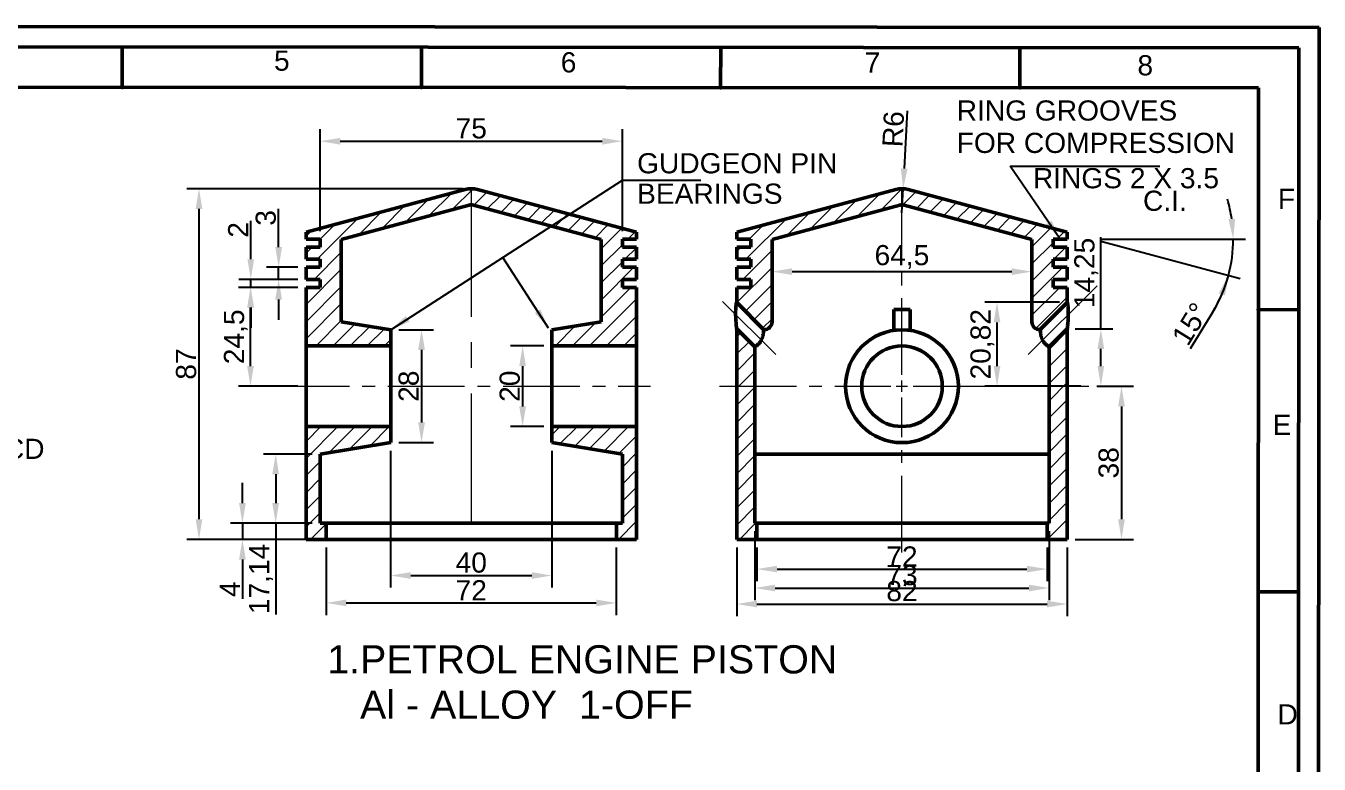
# Model space of a CAD drawing. Header units: millimetres. Extents: x 4773 to 5367, y 1948 to 2369.
# Drawn here: x 5046.2 to 5367.1, y 2185.4 to 2368.5 of the extents above; entities that cross this region are included whole.
import ezdxf

# ---------------------------------------------------------------- set-up
doc = ezdxf.new("R2010")
doc.units = ezdxf.units.MM
doc.linetypes.add('CENTER', pattern=[50.8, 31.75, -6.35, 6.35, -6.35])
doc.linetypes.add('CENTER2', pattern=[28.575, 19.05, -3.175, 3.175, -3.175])
doc.layers.get('0').update_dxf_attribs({"lineweight": 50})
doc.layers.add('CENTER', color=7, linetype='CENTER', lineweight=20)
doc.layers.add('DIM', color=7, linetype='Continuous', lineweight=20)
doc.styles.get("Standard").update_dxf_attribs({"font": 'arial.ttf'})
doc.dimstyles.new('ISO-25', dxfattribs={"dimtxt": 5, "dimasz": 5, "dimexe": 3, "dimexo": 2, "dimtad": 1, "dimtxsty": 'Standard', "dimcen": 2.5, "dimadec": 0, "dimazin": 0, "dimtfac": 1, "dimtmove": 0, "dimatfit": 3, "dimfxl": 1, "dimarcsym": 0})
pattern_1 = [(45, (4580.9383, 1645.8322), (-2.12132, 2.12132), [])]

# ---------------------------------------------------------------- blocks, each defined once
blk = doc.blocks.new('*U11')
at = {"color": 0, "linetype": 'CENTER2', "lineweight": 20, "transparency": 16777216}
for p, q in [((0, 2.8), (0, 48.8)), ((-45.26, 0), (-2.8, 0)), ((2.8, 0), (46.34, 0)), ((0, -41.25), (0, -2.8))]:
    blk.add_line(p, q, dxfattribs=at)
at = {"color": 0, "linetype": 'Continuous', "lineweight": 20, "transparency": 16777216}
for p, q in [((-1.4, 0), (1.4, 0)), ((0, -1.4), (0, 1.4))]:
    blk.add_line(p, q, dxfattribs=at)
blk = doc.blocks.new('*U12')
at = {"layer": 'CENTER', "color": 0, "linetype": 'CENTER2', "transparency": 16777216}
blk.add_line((-79.77, 0), (14, 0), dxfattribs=at)
blk = doc.blocks.new('*D16')
at = {"layer": 'Defpoints', "color": 0, "transparency": 16777216}
for p in [(5222.56, 2241.12), (5304.56, 2241.12), (5304.56, 2225.08)]:
    blk.add_point(p, dxfattribs=at)
at = {"layer": 'DIM', "color": 0, "lineweight": -2, "transparency": 16777216}
for p, q in [((5222.56, 2239.12), (5222.56, 2222.08)), ((5304.56, 2239.12), (5304.56, 2222.08)), ((5227.56, 2225.08), (5299.56, 2225.08))]:
    blk.add_line(p, q, dxfattribs=at)
at = {"layer": 'DIM', "color": 0, "transparency": 16777216}
for points in [[(5227.56, 2225.91), (5227.56, 2224.24), (5222.56, 2225.08)], [(5299.56, 2225.91), (5299.56, 2224.24), (5304.56, 2225.08)]]:
    blk.add_solid(points, dxfattribs=at)
at = {"layer": 'DIM', "color": 0, "transparency": 16777216, "insert": (5263.56, 2228.26), "char_height": 5, "attachment_point": 5}
blk.add_mtext('82', dxfattribs=at)
blk = doc.blocks.new('*D17')
at = {"layer": 'Defpoints', "color": 0, "transparency": 16777216}
for p in [(5227.06, 2245.12), (5300.06, 2245.12), (5300.06, 2229.06)]:
    blk.add_point(p, dxfattribs=at)
at = {"layer": 'DIM', "color": 0, "lineweight": -2, "transparency": 16777216}
for p, q in [((5227.06, 2243.12), (5227.06, 2226.06)), ((5300.06, 2243.12), (5300.06, 2226.06)), ((5232.06, 2229.06), (5295.06, 2229.06))]:
    blk.add_line(p, q, dxfattribs=at)
at = {"layer": 'DIM', "color": 0, "transparency": 16777216}
for points in [[(5232.06, 2229.89), (5232.06, 2228.22), (5227.06, 2229.06)], [(5295.06, 2229.89), (5295.06, 2228.22), (5300.06, 2229.06)]]:
    blk.add_solid(points, dxfattribs=at)
at = {"layer": 'DIM', "color": 0, "transparency": 16777216, "insert": (5263.56, 2232.24), "char_height": 5, "attachment_point": 5}
blk.add_mtext('73', dxfattribs=at)
blk = doc.blocks.new('*D18')
at = {"layer": 'Defpoints', "color": 0, "transparency": 16777216}
for p in [(5227.56, 2241.12), (5299.56, 2241.12), (5299.56, 2233.75)]:
    blk.add_point(p, dxfattribs=at)
at = {"layer": 'DIM', "color": 0, "lineweight": -2, "transparency": 16777216}
for p, q in [((5227.56, 2239.12), (5227.56, 2230.75)), ((5299.56, 2239.12), (5299.56, 2230.75)), ((5232.56, 2233.75), (5294.56, 2233.75))]:
    blk.add_line(p, q, dxfattribs=at)
at = {"layer": 'DIM', "color": 0, "transparency": 16777216}
for points in [[(5232.56, 2234.58), (5232.56, 2232.91), (5227.56, 2233.75)], [(5294.56, 2234.58), (5294.56, 2232.91), (5299.56, 2233.75)]]:
    blk.add_solid(points, dxfattribs=at)
at = {"layer": 'DIM', "color": 0, "transparency": 16777216, "insert": (5263.56, 2236.88), "char_height": 5, "attachment_point": 5}
blk.add_mtext('72', dxfattribs=at)
blk = doc.blocks.new('*D19')
at = {"layer": 'Defpoints', "color": 0, "transparency": 16777216}
for p in [(5101.9, 2303.62), (5115.68, 2303.62), (5115.68, 2279.12)]:
    blk.add_point(p, dxfattribs=at)
at = {"layer": 'DIM', "color": 0, "lineweight": -2, "transparency": 16777216}
for p, q in [((5113.68, 2303.62), (5098.9, 2303.62)), ((5101.9, 2284.12), (5101.9, 2298.62)), ((5113.68, 2279.12), (5098.9, 2279.12))]:
    blk.add_line(p, q, dxfattribs=at)
at = {"layer": 'DIM', "color": 0, "transparency": 16777216}
for points in [[(5101.07, 2298.62), (5102.73, 2298.62), (5101.9, 2303.62)], [(5101.07, 2284.12), (5102.73, 2284.12), (5101.9, 2279.12)]]:
    blk.add_solid(points, dxfattribs=at)
at = {"layer": 'DIM', "color": 0, "transparency": 16777216, "insert": (5098.27, 2291.37), "char_height": 5, "attachment_point": 5, "rotation": 90}
blk.add_mtext('24,5', dxfattribs=at)
blk = doc.blocks.new('*D20')
at = {"layer": 'Defpoints', "color": 0, "transparency": 16777216}
for p in [(5101.97, 2305.62), (5115.68, 2305.62), (5115.68, 2303.62)]:
    blk.add_point(p, dxfattribs=at)
at = {"layer": 'DIM', "color": 0, "lineweight": -2, "transparency": 16777216}
for p, q in [((5101.97, 2310.62), (5101.97, 2320.18)), ((5113.68, 2305.62), (5098.97, 2305.62)), ((5101.97, 2303.62), (5101.97, 2305.62)), ((5113.68, 2303.62), (5098.97, 2303.62)), ((5101.97, 2298.62), (5101.97, 2293.62))]:
    blk.add_line(p, q, dxfattribs=at)
at = {"layer": 'DIM', "color": 0, "transparency": 16777216}
for points in [[(5101.14, 2310.62), (5102.8, 2310.62), (5101.97, 2305.62)], [(5101.14, 2298.62), (5102.8, 2298.62), (5101.97, 2303.62)]]:
    blk.add_solid(points, dxfattribs=at)
at = {"layer": 'DIM', "color": 0, "transparency": 16777216, "insert": (5098.84, 2317.9), "char_height": 5, "attachment_point": 5, "rotation": 90}
blk.add_mtext('2', dxfattribs=at)
blk = doc.blocks.new('*D21')
at = {"layer": 'Defpoints', "color": 0, "transparency": 16777216}
for p in [(5108.89, 2308.62), (5115.68, 2308.62), (5115.68, 2305.62)]:
    blk.add_point(p, dxfattribs=at)
at = {"layer": 'DIM', "color": 0, "lineweight": -2, "transparency": 16777216}
for p, q in [((5108.89, 2313.62), (5108.89, 2323.14)), ((5113.68, 2308.62), (5105.89, 2308.62)), ((5108.89, 2305.62), (5108.89, 2308.62)), ((5113.68, 2305.62), (5105.89, 2305.62)), ((5108.89, 2300.62), (5108.89, 2295.62))]:
    blk.add_line(p, q, dxfattribs=at)
at = {"layer": 'DIM', "color": 0, "transparency": 16777216}
for points in [[(5108.06, 2313.62), (5109.72, 2313.62), (5108.89, 2308.62)], [(5108.06, 2300.62), (5109.72, 2300.62), (5108.89, 2305.62)]]:
    blk.add_solid(points, dxfattribs=at)
at = {"layer": 'DIM', "color": 0, "transparency": 16777216, "insert": (5105.71, 2320.88), "char_height": 5, "attachment_point": 5, "rotation": 90}
blk.add_mtext('3', dxfattribs=at)
blk = doc.blocks.new('*D22')
at = {"layer": 'Defpoints', "color": 0, "transparency": 16777216}
for p in [(5156.68, 2328.12), (5089.12, 2241.12), (5115.68, 2241.12)]:
    blk.add_point(p, dxfattribs=at)
at = {"layer": 'DIM', "color": 0, "lineweight": -2, "transparency": 16777216}
for p, q in [((5154.68, 2328.12), (5086.12, 2328.12)), ((5089.12, 2323.12), (5089.12, 2246.12)), ((5113.68, 2241.12), (5086.12, 2241.12))]:
    blk.add_line(p, q, dxfattribs=at)
at = {"layer": 'DIM', "color": 0, "transparency": 16777216}
for points in [[(5088.29, 2323.12), (5089.96, 2323.12), (5089.12, 2328.12)], [(5088.29, 2246.12), (5089.96, 2246.12), (5089.12, 2241.12)]]:
    blk.add_solid(points, dxfattribs=at)
at = {"layer": 'DIM', "color": 0, "transparency": 16777216, "insert": (5085.94, 2284.62), "char_height": 5, "attachment_point": 5, "rotation": 90}
blk.add_mtext('87', dxfattribs=at)
blk = doc.blocks.new('*D23')
at = {"layer": 'Defpoints', "color": 0, "transparency": 16777216}
for p in [(5136.68, 2265.12), (5176.68, 2265.12), (5176.68, 2232.16)]:
    blk.add_point(p, dxfattribs=at)
at = {"layer": 'DIM', "color": 0, "lineweight": -2, "transparency": 16777216}
for p, q in [((5136.68, 2263.12), (5136.68, 2229.16)), ((5176.68, 2263.12), (5176.68, 2229.16)), ((5141.68, 2232.16), (5171.68, 2232.16))]:
    blk.add_line(p, q, dxfattribs=at)
at = {"layer": 'DIM', "color": 0, "transparency": 16777216}
for points in [[(5141.68, 2232.99), (5141.68, 2231.32), (5136.68, 2232.16)], [(5171.68, 2232.99), (5171.68, 2231.32), (5176.68, 2232.16)]]:
    blk.add_solid(points, dxfattribs=at)
at = {"layer": 'DIM', "color": 0, "transparency": 16777216, "insert": (5156.68, 2235.34), "char_height": 5, "attachment_point": 5}
blk.add_mtext('40', dxfattribs=at)
blk = doc.blocks.new('*D24')
at = {"layer": 'Defpoints', "color": 0, "transparency": 16777216}
for p in [(5120.68, 2241.12), (5192.68, 2241.12), (5192.68, 2225.36)]:
    blk.add_point(p, dxfattribs=at)
at = {"layer": 'DIM', "color": 0, "lineweight": -2, "transparency": 16777216}
for p, q in [((5120.68, 2239.12), (5120.68, 2222.36)), ((5192.68, 2239.12), (5192.68, 2222.36)), ((5125.68, 2225.36), (5187.68, 2225.36))]:
    blk.add_line(p, q, dxfattribs=at)
at = {"layer": 'DIM', "color": 0, "transparency": 16777216}
for points in [[(5125.68, 2226.19), (5125.68, 2224.52), (5120.68, 2225.36)], [(5187.68, 2226.19), (5187.68, 2224.52), (5192.68, 2225.36)]]:
    blk.add_solid(points, dxfattribs=at)
at = {"layer": 'DIM', "color": 0, "transparency": 16777216, "insert": (5156.68, 2228.49), "char_height": 5, "attachment_point": 5}
blk.add_mtext('72', dxfattribs=at)
blk = doc.blocks.new('*D25')
at = {"layer": 'Defpoints', "color": 0, "transparency": 16777216}
for p in [(5136.68, 2293.12), (5136.68, 2265.12), (5144.35, 2265.12)]:
    blk.add_point(p, dxfattribs=at)
at = {"layer": 'DIM', "color": 0, "lineweight": -2, "transparency": 16777216}
for p, q in [((5138.68, 2293.12), (5147.35, 2293.12)), ((5144.35, 2288.12), (5144.35, 2270.12)), ((5138.68, 2265.12), (5147.35, 2265.12))]:
    blk.add_line(p, q, dxfattribs=at)
at = {"layer": 'DIM', "color": 0, "transparency": 16777216}
for points in [[(5143.51, 2288.12), (5145.18, 2288.12), (5144.35, 2293.12)], [(5143.51, 2270.12), (5145.18, 2270.12), (5144.35, 2265.12)]]:
    blk.add_solid(points, dxfattribs=at)
at = {"layer": 'DIM', "color": 0, "transparency": 16777216, "insert": (5141.17, 2279.12), "char_height": 5, "attachment_point": 5, "rotation": 90}
blk.add_mtext('28', dxfattribs=at)
blk = doc.blocks.new('*D26')
at = {"layer": 'Defpoints', "color": 0, "transparency": 16777216}
for p in [(5176.68, 2289.12), (5169.43, 2269.12), (5176.68, 2269.12)]:
    blk.add_point(p, dxfattribs=at)
at = {"layer": 'DIM', "color": 0, "lineweight": -2, "transparency": 16777216}
for p, q in [((5174.68, 2289.12), (5166.43, 2289.12)), ((5169.43, 2284.12), (5169.43, 2274.12)), ((5174.68, 2269.12), (5166.43, 2269.12))]:
    blk.add_line(p, q, dxfattribs=at)
at = {"layer": 'DIM', "color": 0, "transparency": 16777216}
for points in [[(5168.59, 2284.12), (5170.26, 2284.12), (5169.43, 2289.12)], [(5168.59, 2274.12), (5170.26, 2274.12), (5169.43, 2269.12)]]:
    blk.add_solid(points, dxfattribs=at)
at = {"layer": 'DIM', "color": 0, "transparency": 16777216, "insert": (5166.25, 2279.12), "char_height": 5, "attachment_point": 5, "rotation": 90}
blk.add_mtext('20', dxfattribs=at)
blk = doc.blocks.new('*D27')
at = {"layer": 'Defpoints', "color": 0, "transparency": 16777216}
for p in [(5119.18, 2262.26), (5108.15, 2245.12), (5119.18, 2245.12)]:
    blk.add_point(p, dxfattribs=at)
at = {"layer": 'DIM', "color": 0, "lineweight": -2, "transparency": 16777216}
for p, q in [((5117.18, 2262.26), (5105.15, 2262.26)), ((5108.15, 2257.26), (5108.15, 2250.12)), ((5117.18, 2245.12), (5105.15, 2245.12)), ((5108.15, 2245.12), (5108.15, 2222.49))]:
    blk.add_line(p, q, dxfattribs=at)
at = {"layer": 'DIM', "color": 0, "transparency": 16777216}
for points in [[(5107.31, 2257.26), (5108.98, 2257.26), (5108.15, 2262.26)], [(5107.31, 2250.12), (5108.98, 2250.12), (5108.15, 2245.12)]]:
    blk.add_solid(points, dxfattribs=at)
at = {"layer": 'DIM', "color": 0, "transparency": 16777216, "insert": (5104.52, 2231.3), "char_height": 5, "attachment_point": 5, "rotation": 90}
blk.add_mtext('17,14', dxfattribs=at)
blk = doc.blocks.new('*D28')
at = {"layer": 'Defpoints', "color": 0, "transparency": 16777216}
for p in [(5194.18, 2339.9), (5119.18, 2315.62), (5194.18, 2315.62)]:
    blk.add_point(p, dxfattribs=at)
at = {"layer": 'DIM', "color": 0, "lineweight": -2, "transparency": 16777216}
for p, q in [((5119.18, 2317.62), (5119.18, 2342.9)), ((5194.18, 2317.62), (5194.18, 2342.9)), ((5124.18, 2339.9), (5189.18, 2339.9))]:
    blk.add_line(p, q, dxfattribs=at)
at = {"layer": 'DIM', "color": 0, "transparency": 16777216}
for points in [[(5124.18, 2340.73), (5124.18, 2339.06), (5119.18, 2339.9)], [(5189.18, 2340.73), (5189.18, 2339.06), (5194.18, 2339.9)]]:
    blk.add_solid(points, dxfattribs=at)
at = {"layer": 'DIM', "color": 0, "transparency": 16777216, "insert": (5156.68, 2343.06), "char_height": 5, "attachment_point": 5}
blk.add_mtext('75', dxfattribs=at)
blk = doc.blocks.new('*D29')
at = {"layer": 'Defpoints', "color": 0, "transparency": 16777216}
for p in [(5119.18, 2245.12), (5099.9, 2241.12), (5119.18, 2241.12)]:
    blk.add_point(p, dxfattribs=at)
at = {"layer": 'DIM', "color": 0, "lineweight": -2, "transparency": 16777216}
for p, q in [((5099.9, 2250.12), (5099.9, 2255.12)), ((5117.18, 2245.12), (5096.9, 2245.12)), ((5099.9, 2245.12), (5099.9, 2241.12)), ((5117.18, 2241.12), (5096.9, 2241.12)), ((5099.9, 2236.12), (5099.9, 2226.41))]:
    blk.add_line(p, q, dxfattribs=at)
at = {"layer": 'DIM', "color": 0, "transparency": 16777216}
for points in [[(5099.07, 2250.12), (5100.74, 2250.12), (5099.9, 2245.12)], [(5099.07, 2236.12), (5100.74, 2236.12), (5099.9, 2241.12)]]:
    blk.add_solid(points, dxfattribs=at)
at = {"layer": 'DIM', "color": 0, "transparency": 16777216, "insert": (5096.78, 2228.76), "char_height": 5, "attachment_point": 5, "rotation": 90}
blk.add_mtext('4', dxfattribs=at)
blk = doc.blocks.new('*D30')
at = {"layer": 'Defpoints', "color": 0, "transparency": 16777216}
for p in [(5287.15, 2299.94), (5304.64, 2299.94), (5309.91, 2279.12)]:
    blk.add_point(p, dxfattribs=at)
at = {"layer": 'DIM', "color": 0, "lineweight": -2, "transparency": 16777216}
for p, q in [((5302.64, 2299.94), (5284.15, 2299.94)), ((5287.15, 2284.12), (5287.15, 2294.94)), ((5307.91, 2279.12), (5284.15, 2279.12))]:
    blk.add_line(p, q, dxfattribs=at)
at = {"layer": 'DIM', "color": 0, "transparency": 16777216}
for points in [[(5286.32, 2294.94), (5287.98, 2294.94), (5287.15, 2299.94)], [(5286.32, 2284.12), (5287.98, 2284.12), (5287.15, 2279.12)]]:
    blk.add_solid(points, dxfattribs=at)
at = {"layer": 'DIM', "color": 0, "transparency": 16777216, "insert": (5283.52, 2289.53), "char_height": 5, "attachment_point": 5, "rotation": 90}
blk.add_mtext('20,82', dxfattribs=at)
blk = doc.blocks.new('*D31')
at = {"layer": 'Defpoints', "color": 0, "transparency": 16777216}
for p in [(5304.56, 2293.37), (5312.92, 2293.37), (5309.91, 2279.12)]:
    blk.add_point(p, dxfattribs=at)
at = {"layer": 'DIM', "color": 0, "lineweight": -2, "transparency": 16777216}
for p, q in [((5312.92, 2293.37), (5312.92, 2316.06)), ((5306.56, 2293.37), (5315.92, 2293.37)), ((5312.92, 2284.12), (5312.92, 2288.37)), ((5311.91, 2279.12), (5315.92, 2279.12))]:
    blk.add_line(p, q, dxfattribs=at)
at = {"layer": 'DIM', "color": 0, "transparency": 16777216}
for points in [[(5312.09, 2288.37), (5313.75, 2288.37), (5312.92, 2293.37)], [(5312.09, 2284.12), (5313.75, 2284.12), (5312.92, 2279.12)]]:
    blk.add_solid(points, dxfattribs=at)
at = {"layer": 'DIM', "color": 0, "transparency": 16777216, "insert": (5309.29, 2307.21), "char_height": 5, "attachment_point": 5, "rotation": 90}
blk.add_mtext('14,25', dxfattribs=at)
blk = doc.blocks.new('*D32')
at = {"layer": 'Defpoints', "color": 0, "transparency": 16777216}
for p in [(5265.12, 2327.91), (5304.56, 2317.34), (5301.06, 2315.62), (5304.56, 2315.62), (5345.64, 2312.59)]:
    blk.add_point(p, dxfattribs=at)
at = {"layer": 'DIM', "color": 0, "lineweight": -2, "transparency": 16777216}
for p, q in [((5312.94, 2315.1), (5347.48, 2305.84)), ((5313, 2315.62), (5348.77, 2315.62)), ((5340.63, 2297.43), (5335.1, 2288.41))]:
    blk.add_line(p, q, dxfattribs=at)
for start, end in [(8.2476, 16.4952), (345, 360), (328.4616, 345), (328.5048, 336.7524)]:
    blk.add_arc((5311, 2315.62), 34.76, start, end, dxfattribs=at)
at = {"layer": 'DIM', "color": 0, "transparency": 16777216}
for points in [[(5346.24, 2320.66), (5344.58, 2320.55), (5345.77, 2315.62)], [(5342.16, 2302.17), (5343.73, 2301.62), (5344.58, 2306.62)]]:
    blk.add_solid(points, dxfattribs=at)
at = {"layer": 'DIM', "color": 0, "transparency": 16777216, "insert": (5335.16, 2294.58), "char_height": 5, "attachment_point": 5, "rotation": 58.4616}
blk.add_mtext('15°', dxfattribs=at)
blk = doc.blocks.new('*D33')
at = {"layer": 'Defpoints', "color": 0, "transparency": 16777216}
for p in [(5263.86, 2328.11), (5263.56, 2322.12)]:
    blk.add_point(p, dxfattribs=at)
at = {"layer": 'DIM', "color": 0, "lineweight": -2, "transparency": 16777216}
for p, q in [((5264.83, 2347.4), (5264.11, 2333.1)), ((5263.56, 2322.12), (5263.86, 2328.11))]:
    blk.add_line(p, q, dxfattribs=at)
at = {"layer": 'DIM', "color": 0, "transparency": 16777216}
blk.add_solid([(5263.28, 2333.15), (5264.95, 2333.06), (5263.86, 2328.11)], dxfattribs=at)
at = {"layer": 'DIM', "color": 0, "transparency": 16777216, "insert": (5261.42, 2342.91), "char_height": 5, "attachment_point": 5, "rotation": 87.1305}
blk.add_mtext('R6', dxfattribs=at)
blk = doc.blocks.new('*D34')
at = {"layer": 'Defpoints', "color": 0, "transparency": 16777216}
for p in [(5295.81, 2307.55), (5231.31, 2305.33), (5295.81, 2305.33)]:
    blk.add_point(p, dxfattribs=at)
at = {"layer": 'DIM', "color": 0, "lineweight": -2, "transparency": 16777216}
for p, q in [((5231.31, 2307.33), (5231.31, 2310.55)), ((5236.31, 2307.55), (5290.81, 2307.55)), ((5295.81, 2307.33), (5295.81, 2310.55))]:
    blk.add_line(p, q, dxfattribs=at)
at = {"layer": 'DIM', "color": 0, "transparency": 16777216}
for points in [[(5236.31, 2308.38), (5236.31, 2306.72), (5231.31, 2307.55)], [(5290.81, 2308.38), (5290.81, 2306.72), (5295.81, 2307.55)]]:
    blk.add_solid(points, dxfattribs=at)
at = {"layer": 'DIM', "color": 0, "transparency": 16777216, "insert": (5263.56, 2311.18), "char_height": 5, "attachment_point": 5}
blk.add_mtext('64,5', dxfattribs=at)
blk = doc.blocks.new('*D35')
at = {"layer": 'Defpoints', "color": 0, "transparency": 16777216}
for p in [(5309.91, 2279.12), (5304.56, 2241.12), (5318.04, 2241.12)]:
    blk.add_point(p, dxfattribs=at)
at = {"layer": 'DIM', "color": 0, "lineweight": -2, "transparency": 16777216}
for p, q in [((5311.91, 2279.12), (5321.04, 2279.12)), ((5318.04, 2274.12), (5318.04, 2246.12)), ((5306.56, 2241.12), (5321.04, 2241.12))]:
    blk.add_line(p, q, dxfattribs=at)
at = {"layer": 'DIM', "color": 0, "transparency": 16777216}
for points in [[(5317.2, 2274.12), (5318.87, 2274.12), (5318.04, 2279.12)], [(5317.2, 2246.12), (5318.87, 2246.12), (5318.04, 2241.12)]]:
    blk.add_solid(points, dxfattribs=at)
at = {"layer": 'DIM', "color": 0, "transparency": 16777216, "insert": (5314.86, 2260.12), "char_height": 5, "attachment_point": 5, "rotation": 90}
blk.add_mtext('38', dxfattribs=at)

msp = doc.modelspace()

# ---------------------------------------------------------------- hatches: boundary and pattern name
at = {"layer": 'DIM'}
h = msp.add_hatch(dxfattribs=at)
h.set_pattern_fill('_USER', color=256, scale=3, angle=45, pattern_type=0)
h.set_pattern_definition(pattern_1)
h.paths.add_polyline_path([(5158.238, 2327.914, 0.0655435), (5156.685, 2328.118), (5156.685, 2324.118, -0.0655435), (5157.202, 2324.05), (5188.935, 2315.547), (5188.935, 2295.118), (5176.685, 2293.118), (5176.685, 2289.118), (5197.685, 2289.118), (5197.685, 2303.618), (5194.185, 2303.618), (5194.185, 2305.618), (5197.685, 2305.618), (5197.685, 2308.618), (5194.185, 2308.618), (5194.185, 2310.618), (5197.685, 2310.618), (5197.685, 2313.618), (5194.185, 2313.618), (5194.185, 2315.618), (5197.685, 2315.618), (5197.685, 2317.344)])
h.paths.add_polyline_path([(5156.167, 2324.05, -0.0655435), (5156.685, 2324.118), (5156.685, 2328.118, 0.0655435), (5155.132, 2327.914), (5115.685, 2317.344), (5115.685, 2315.618), (5119.185, 2315.618), (5119.185, 2313.618), (5115.685, 2313.618), (5115.685, 2310.618), (5119.185, 2310.618), (5119.185, 2308.618), (5115.685, 2308.618), (5115.685, 2305.618), (5119.185, 2305.618), (5119.185, 2303.618), (5115.685, 2303.618), (5115.685, 2289.118), (5136.685, 2289.118), (5136.685, 2293.118), (5124.435, 2295.118), (5124.435, 2315.547)])
h.paths.add_polyline_path([(5136.685, 2269.118), (5115.685, 2269.118), (5115.685, 2241.118), (5120.685, 2241.118), (5120.685, 2245.118), (5119.185, 2245.118), (5119.185, 2262.261), (5136.685, 2265.118)])
h = msp.add_hatch(dxfattribs=at)
h.set_pattern_fill('_USER', color=256, scale=3, angle=45, pattern_type=0)
h.set_pattern_definition([(45, (4521.8836, 1645.8322), (-2.12132, 2.12132), [])])
h.paths.add_polyline_path([(5263.046, 2324.05, -0.1316525), (5264.082, 2324.05), (5295.814, 2315.547), (5295.814, 2295.118, 0.4142136), (5297.814, 2293.118), (5304.564, 2299.868), (5304.564, 2303.618), (5301.064, 2303.618), (5301.064, 2305.618), (5304.564, 2305.618), (5304.564, 2308.618), (5301.064, 2308.618), (5301.064, 2310.618), (5304.564, 2310.618), (5304.564, 2313.618), (5301.064, 2313.618), (5301.064, 2315.618), (5304.564, 2315.618), (5304.564, 2317.344), (5265.117, 2327.914, 0.1316525), (5262.011, 2327.914), (5222.564, 2317.344), (5222.564, 2315.618), (5226.064, 2315.618), (5226.064, 2313.618), (5222.564, 2313.618), (5222.564, 2310.618), (5226.064, 2310.618), (5226.064, 2308.618), (5222.564, 2308.618), (5222.564, 2305.618), (5226.064, 2305.618), (5226.064, 2303.618), (5222.564, 2303.618), (5222.564, 2299.868), (5229.314, 2293.118, 0.4142136), (5231.314, 2295.118), (5231.314, 2315.547)])
h.paths.add_polyline_path([(5227.064, 2288.868), (5222.564, 2293.368), (5222.564, 2279.118), (5227.064, 2279.118)])
h.paths.add_polyline_path([(5227.064, 2279.118), (5222.564, 2279.118), (5222.564, 2241.118), (5227.564, 2241.118), (5227.564, 2245.118), (5227.064, 2245.118)])
h.paths.add_polyline_path([(5304.564, 2293.368), (5300.064, 2288.868), (5300.064, 2279.118), (5304.564, 2279.118)])
h.paths.add_polyline_path([(5304.564, 2279.118), (5300.064, 2279.118), (5300.064, 2245.118), (5299.564, 2245.118), (5299.564, 2241.118), (5304.564, 2241.118)])
h = msp.add_hatch(dxfattribs=at)
h.set_pattern_fill('_USER', color=256, scale=3, angle=45, pattern_type=0)
h.set_pattern_definition(pattern_1)
h.paths.add_polyline_path([(5176.685, 2269.118), (5176.685, 2265.118), (5194.185, 2262.261), (5194.185, 2245.118), (5192.685, 2245.118), (5192.685, 2241.118), (5197.685, 2241.118), (5197.685, 2269.118)])

# ---------------------------------------------------------------- linework, layer by layer
for p, q in [((5367.082, 2368.103), (4773.082, 2368.519)), ((5366.788, 1948.103), (5367.082, 2368.103)), ((5362.079, 2363.106), (4778.079, 2363.516)), ((5070.079, 2363.311), (5070.072, 2353.311)), ((5144.329, 2363.259), (5144.322, 2353.259)), ((5218.579, 2363.207), (5218.572, 2353.207)), ((5292.829, 2363.155), (5292.822, 2353.155)), ((5361.791, 1953.106), (5362.079, 2363.106)), ((5352.072, 2353.113), (4788.072, 2353.509)), ((5351.791, 1953.113), (5352.072, 2353.113)), ((5155.132, 2327.914), (5115.685, 2317.344)), ((5158.238, 2327.914), (5197.685, 2317.344)), ((5262.011, 2327.914), (5222.564, 2317.344)), ((5265.117, 2327.914), (5304.564, 2317.344)), ((5156.167, 2324.05), (5124.435, 2315.547)), ((5157.202, 2324.05), (5188.935, 2315.547)), ((5263.046, 2324.05), (5231.314, 2315.547)), ((5264.082, 2324.05), (5295.814, 2315.547)), ((5115.685, 2317.344), (5115.685, 2315.618)), ((5197.685, 2317.344), (5197.685, 2315.618)), ((5197.685, 2317.344), (5197.685, 2315.618)), ((5222.564, 2317.344), (5222.564, 2315.618)), ((5304.564, 2317.344), (5304.564, 2315.618)), ((5304.564, 2317.344), (5304.564, 2315.618)), ((5119.185, 2315.618), (5115.685, 2315.618)), ((5119.185, 2313.618), (5119.185, 2315.618)), ((5124.435, 2315.547), (5124.435, 2295.118)), ((5188.935, 2315.547), (5188.935, 2295.118)), ((5194.185, 2315.618), (5197.685, 2315.618)), ((5194.185, 2313.618), (5194.185, 2315.618)), ((5194.185, 2315.618), (5197.685, 2315.618)), ((5226.064, 2315.618), (5222.564, 2315.618)), ((5226.064, 2313.618), (5226.064, 2315.618)), ((5231.314, 2315.547), (5231.314, 2295.118)), ((5295.814, 2315.547), (5295.814, 2295.118)), ((5301.064, 2315.618), (5304.564, 2315.618)), ((5301.064, 2313.618), (5301.064, 2315.618)), ((5301.064, 2315.618), (5304.564, 2315.618)), ((5115.685, 2313.618), (5119.185, 2313.618)), ((5197.685, 2313.618), (5194.185, 2313.618)), ((5197.685, 2313.618), (5194.185, 2313.618)), ((5222.564, 2313.618), (5226.064, 2313.618)), ((5304.564, 2313.618), (5301.064, 2313.618)), ((5304.564, 2313.618), (5301.064, 2313.618)), ((5115.685, 2310.618), (5119.185, 2310.618)), ((5119.185, 2308.618), (5115.685, 2308.618)), ((5115.685, 2308.618), (5115.685, 2305.618)), ((5115.685, 2308.618), (5115.685, 2305.618)), ((5119.185, 2310.618), (5119.185, 2308.618)), ((5197.685, 2310.618), (5194.185, 2310.618)), ((5197.685, 2310.618), (5194.185, 2310.618)), ((5194.185, 2310.618), (5194.185, 2308.618)), ((5194.185, 2308.618), (5197.685, 2308.618)), ((5194.185, 2308.618), (5197.685, 2308.618)), ((5197.685, 2308.618), (5197.685, 2305.618)), ((5197.685, 2308.618), (5197.685, 2305.618)), ((5197.685, 2308.618), (5197.685, 2305.618)), ((5222.564, 2310.618), (5226.064, 2310.618)), ((5222.564, 2308.618), (5222.564, 2305.618)), ((5226.064, 2308.618), (5222.564, 2308.618)), ((5222.564, 2308.618), (5222.564, 2305.618)), ((5226.064, 2310.618), (5226.064, 2308.618)), ((5304.564, 2310.618), (5301.064, 2310.618)), ((5304.564, 2310.618), (5301.064, 2310.618)), ((5301.064, 2310.618), (5301.064, 2308.618)), ((5301.064, 2308.618), (5304.564, 2308.618)), ((5301.064, 2308.618), (5304.564, 2308.618)), ((5304.564, 2308.618), (5304.564, 2305.618)), ((5304.564, 2308.618), (5304.564, 2305.618)), ((5304.564, 2308.618), (5304.564, 2305.618)), ((5115.685, 2305.618), (5119.185, 2305.618)), ((5119.185, 2305.618), (5119.185, 2303.618)), ((5197.685, 2305.618), (5194.185, 2305.618)), ((5197.685, 2305.618), (5194.185, 2305.618)), ((5194.185, 2305.618), (5194.185, 2303.618)), ((5222.564, 2305.618), (5226.064, 2305.618)), ((5226.064, 2305.618), (5226.064, 2303.618)), ((5304.564, 2305.618), (5301.064, 2305.618)), ((5304.564, 2305.618), (5301.064, 2305.618)), ((5301.064, 2305.618), (5301.064, 2303.618)), ((5119.185, 2303.618), (5115.685, 2303.618)), ((5115.685, 2303.618), (5115.685, 2241.118)), ((5194.185, 2303.618), (5197.685, 2303.618)), ((5197.685, 2303.618), (5197.685, 2241.118)), ((5222.564, 2303.618), (5222.564, 2299.868)), ((5226.064, 2303.618), (5222.564, 2303.618)), ((5301.064, 2303.618), (5304.564, 2303.618)), ((5304.564, 2303.618), (5304.564, 2299.868)), ((5222.564, 2299.868), (5229.314, 2293.118)), ((5261.564, 2298.118), (5261.564, 2292.974)), ((5261.564, 2298.118), (5265.564, 2298.118)), ((5265.564, 2298.118), (5265.564, 2292.974)), ((5304.564, 2299.868), (5297.814, 2293.118)), ((5362.033, 2298.106), (5352.033, 2298.113)), ((5124.435, 2295.118), (5136.685, 2293.118)), ((5188.935, 2295.118), (5176.685, 2293.118)), ((5136.685, 2293.118), (5136.685, 2265.118)), ((5176.685, 2293.118), (5176.685, 2265.118)), ((5222.564, 2293.368), (5227.064, 2288.868)), ((5222.564, 2293.368), (5222.564, 2241.118)), ((5304.564, 2293.368), (5300.064, 2288.868)), ((5304.564, 2293.368), (5304.564, 2241.118)), ((5115.685, 2289.118), (5136.685, 2289.118)), ((5176.685, 2289.118), (5197.685, 2289.118)), ((5227.064, 2288.868), (5227.064, 2245.118)), ((5300.064, 2288.868), (5300.064, 2245.118)), ((5222.564, 2279.118), (5222.564, 2279.118)), ((5115.685, 2269.118), (5136.685, 2269.118)), ((5176.685, 2269.118), (5197.685, 2269.118)), ((5119.185, 2262.261), (5136.685, 2265.118)), ((5194.185, 2262.261), (5176.685, 2265.118)), ((5119.185, 2262.261), (5119.185, 2245.118)), ((5194.185, 2262.261), (5194.185, 2245.118)), ((5227.064, 2262.261), (5300.064, 2262.261)), ((5119.185, 2245.118), (5194.185, 2245.118)), ((5120.685, 2245.118), (5120.685, 2241.118)), ((5120.685, 2241.118), (5120.685, 2245.118)), ((5120.685, 2245.118), (5120.685, 2241.118)), ((5192.685, 2245.118), (5192.685, 2241.118)), ((5192.685, 2245.118), (5192.685, 2241.118)), ((5227.064, 2245.118), (5300.064, 2245.118)), ((5227.564, 2245.118), (5227.564, 2241.118)), ((5227.564, 2245.118), (5227.564, 2241.118)), ((5227.564, 2241.118), (5227.564, 2245.118)), ((5299.564, 2245.118), (5299.564, 2241.118)), ((5299.564, 2245.118), (5299.564, 2241.118)), ((5115.685, 2241.118), (5197.685, 2241.118)), ((5222.564, 2241.118), (5304.564, 2241.118)), ((5361.984, 2228.106), (5351.984, 2228.113))]:
    msp.add_line(p, q)
for points in [[(5115.685, 2313.618), (5115.685, 2310.618)], [(5197.685, 2313.618), (5197.685, 2310.618)], [(5197.685, 2313.618), (5197.685, 2310.618)], [(5222.564, 2313.618), (5222.564, 2310.618)], [(5304.564, 2313.618), (5304.564, 2310.618)], [(5304.564, 2313.618), (5304.564, 2310.618)]]:
    msp.add_lwpolyline(points)
for radius in [14, 10]:
    msp.add_circle((5263.564, 2279.118), radius)
for centre, radius, start, end in [((5156.685, 2322.118), 6, 75, 105), ((5263.564, 2322.118), 6, 75, 105), ((5156.685, 2322.118), 2, 75, 105), ((5263.564, 2322.118), 2, 75, 105), ((5229.314, 2295.118), 2, 270, 0), ((5297.814, 2295.118), 2, 180, 270), ((5297.814, 2295.118), 2, 180, 270)]:
    msp.add_arc(centre, radius, start, end)
for points in [[(5222.492, 2299.94), (5222.049, 2297.362), (5222.565, 2293.238)], [(5304.636, 2299.94), (5305.079, 2297.362), (5304.563, 2293.238)], [(5229.226, 2293.141), (5229.18, 2290.011), (5226.921, 2288.86)], [(5297.902, 2293.141), (5297.948, 2290.011), (5300.207, 2288.86)]]:
    msp.add_open_spline(points, degree=2)
for p in [(5070.072, 2353.311), (5144.322, 2353.259), (5218.572, 2353.207), (5292.822, 2353.155), (5352.033, 2298.113), (5351.984, 2228.113)]:
    msp.add_point(p)
at = {"layer": 'CENTER'}
for p, q in [((5156.685, 2328.118), (5156.685, 2241.118)), ((5311.987, 2304.041), (5294.9, 2286.954)), ((5219.028, 2300.154), (5232.228, 2286.954))]:
    msp.add_line(p, q, dxfattribs=at)

# ---------------------------------------------------------------- block references
at = {"linetype": 'CENTER2', "lineweight": 20}
msp.add_blockref('*U11', (5263.564, 2279.118), dxfattribs=at)
at = {"layer": 'CENTER', "linetype": 'CENTER2'}
msp.add_blockref('*U12', (5187.185, 2279.118), dxfattribs=at)

# ---------------------------------------------------------------- texts
for s, p in [('5', (5107.735, 2357.398)), ('6', (5178.884, 2356.98)), ('7', (5254.309, 2356.925)), ('8', (5321.995, 2356.244)), ('F', (5356.843, 2323.09)), ('E', (5355.532, 2267.032)), ('E', (5355.532, 2267.032)), ('D', (5356.754, 2195.215)), ('D', (5356.754, 2195.215))]:
    msp.add_text(s, height=5).set_placement(p)
at = {"layer": 'DIM'}
for s, height, p in [('RING GROOVES ', 5, (5277.142, 2345.024)), ('FOR COMPRESSION', 5, (5277.142, 2336.992)), ('GUDGEON PIN', 5, (5197.835, 2331.936)), ('RINGS 2 X 3.5', 5, (5296.055, 2328.229)), ('BEARINGS', 5, (5197.835, 2324.389)), ('C.I.', 5, (5323.375, 2322.63)), ('SECTION -CD', 5, (5005.394, 2261.087)), ('1.PETROL ENGINE PISTON', 7, (5120.93, 2207.861)), ('   Al - ALLOY  1-OFF', 7, (5120.93, 2196.616))]:
    msp.add_text(s, height=height, dxfattribs=at).set_placement(p)

# ---------------------------------------------------------------- dimensions: what is measured, and where the dimension line sits
for base, p1, p2, picture, middle in [((5194.185, 2339.896), (5119.185, 2315.618), (5194.185, 2315.618), '*D28', (5156.685, 2343.064)), ((5295.814, 2307.55), (5231.314, 2305.333), (5295.814, 2305.333), '*D34', (5263.564, 2311.18)), ((5176.685, 2232.157), (5136.685, 2265.118), (5176.685, 2265.118), '*D23', (5156.685, 2235.335)), ((5300.064, 2229.058), (5227.064, 2245.118), (5300.064, 2245.118), '*D17', (5263.564, 2232.238)), ((5192.685, 2225.355), (5120.685, 2241.118), (5192.685, 2241.118), '*D24', (5156.685, 2228.49)), ((5304.564, 2225.077), (5222.564, 2241.118), (5304.564, 2241.118), '*D16', (5263.564, 2228.255)), ((5299.564, 2233.748), (5227.564, 2241.118), (5299.564, 2241.118), '*D18', (5263.564, 2236.883))]:
    dim = msp.add_linear_dim(base=base, p1=p1, p2=p2, dimstyle='ISO-25', dxfattribs=at)
    dim.commit()
    dim.dimension.update_dxf_attribs({"geometry": picture, "text_midpoint": middle})
dim = msp.add_radius_dim(center=(5263.564, 2322.118), mpoint=(5263.864, 2328.11), dimstyle='ISO-25', dxfattribs=at)
dim.commit()
dim.dimension.update_dxf_attribs({"geometry": '*D33', "text_midpoint": (5261.424, 2342.906)})
for base, p1, p2, picture, middle in [((5089.122, 2241.118), (5156.685, 2328.118), (5115.685, 2241.118), '*D22', (5085.944, 2284.618)), ((5287.149, 2299.94), (5309.905, 2279.118), (5304.636, 2299.94), '*D30', (5283.519, 2289.529)), ((5144.348, 2265.118), (5136.685, 2293.118), (5136.685, 2265.118), '*D25', (5141.17, 2279.118)), ((5169.425, 2269.118), (5176.685, 2289.118), (5176.685, 2269.118), '*D26', (5166.247, 2279.118)), ((5318.035, 2241.118), (5309.905, 2279.118), (5304.564, 2241.118), '*D35', (5314.856, 2260.118)), ((5108.148, 2245.118), (5119.185, 2262.261), (5119.185, 2245.118), '*D27', (5104.518, 2231.302)), ((5099.903, 2241.118), (5119.185, 2245.118), (5119.185, 2241.118), '*D29', (5096.778, 2228.764))]:
    dim = msp.add_linear_dim(base=base, p1=p1, p2=p2, angle=90, dimstyle='ISO-25', dxfattribs=at)
    dim.commit()
    dim.dimension.update_dxf_attribs({"geometry": picture, "text_midpoint": middle})
dim = msp.add_angular_dim_2l(base=(5345.637, 2312.588), line1=((5301.064, 2315.618), (5304.564, 2315.618)), line2=((5265.117, 2327.914), (5304.564, 2317.344)), dimstyle='ISO-25', dxfattribs=at)
dim.commit()
dim.dimension.update_dxf_attribs({"geometry": '*D32', "text_midpoint": (5335.157, 2294.584)})
for base, p1, p2, picture, middle in [((5108.889, 2308.618), (5115.685, 2305.618), (5115.685, 2308.618), '*D21', (5108.889, 2320.88)), ((5101.97, 2305.618), (5115.685, 2303.618), (5115.685, 2305.618), '*D20', (5101.97, 2317.899)), ((5312.919, 2293.368), (5309.905, 2279.118), (5304.564, 2293.368), '*D31', (5312.919, 2307.213)), ((5101.9, 2303.618), (5115.685, 2279.118), (5115.685, 2303.618), '*D19', (5101.9, 2291.368))]:
    dim = msp.add_linear_dim(base=base, p1=p1, p2=p2, angle=90, dimstyle='ISO-25', dxfattribs=at)
    dim.commit()
    dim.dimension.update_dxf_attribs({"geometry": picture, "text_midpoint": middle, "dimtype": 160})

# ---------------------------------------------------------------- leaders
for points in [[(5302.814, 2315.618), (5290.453, 2333.731), (5327.579, 2333.731)], [(5136.685, 2293.118), (5194.185, 2330.257), (5213.63, 2330.257)], [(5175.859, 2293.516), (5164.509, 2311.089)]]:
    msp.add_leader(points, dimstyle='ISO-25', override={"dimgap": 0.625, "dimtad": 0}, dxfattribs=at)

doc.saveas('drawing.dxf')
